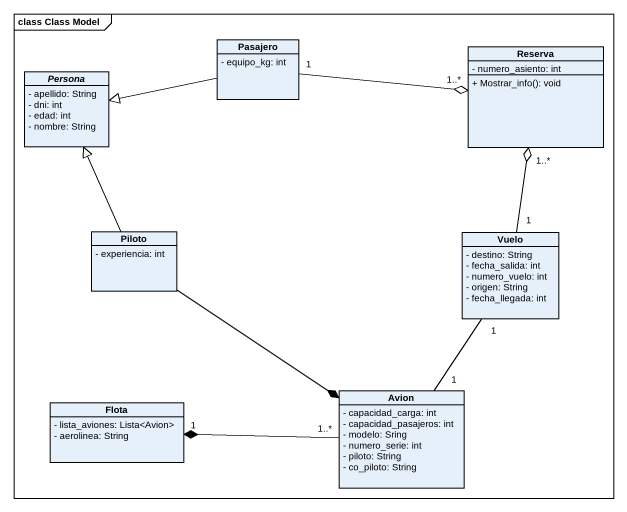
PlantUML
@startuml
mainframe class Class Model
hide circle
hide empty members
skinparam classAttributeIconSize 0
class Pasajero {
  - equipo_kg: int
}
class Reserva {
  - numero_asiento: int
  + Mostrar_info(): void
}
abstract class Persona {
  - apellido: String
  - dni: int
  - edad: int
  - nombre: String
}
class Piloto {
  - experiencia: int
}
class Vuelo {
  - destino: String
  - fecha_salida: int
  - numero_vuelo: int
  - origen: String
  - fecha_llegada: int
}
class Flota {
  - lista_aviones: Lista<Avion>
  - aerolinea: String
}
class Avion {
  - capacidad_carga: int
  - capacidad_pasajeros: int
  - modelo: Sring
  - numero_serie: int
  - piloto: String
  - co_piloto: String
}
Pasajero "1" -right-o "1..*" Reserva
Pasajero -left-|> Persona
Piloto -up-|> Persona
Piloto --* Avion
Vuelo "1" -up-o "1..*" Reserva
Avion "1" -up- "1" Vuelo
Avion "1..*" -left-* "1" Flota
@enduml
